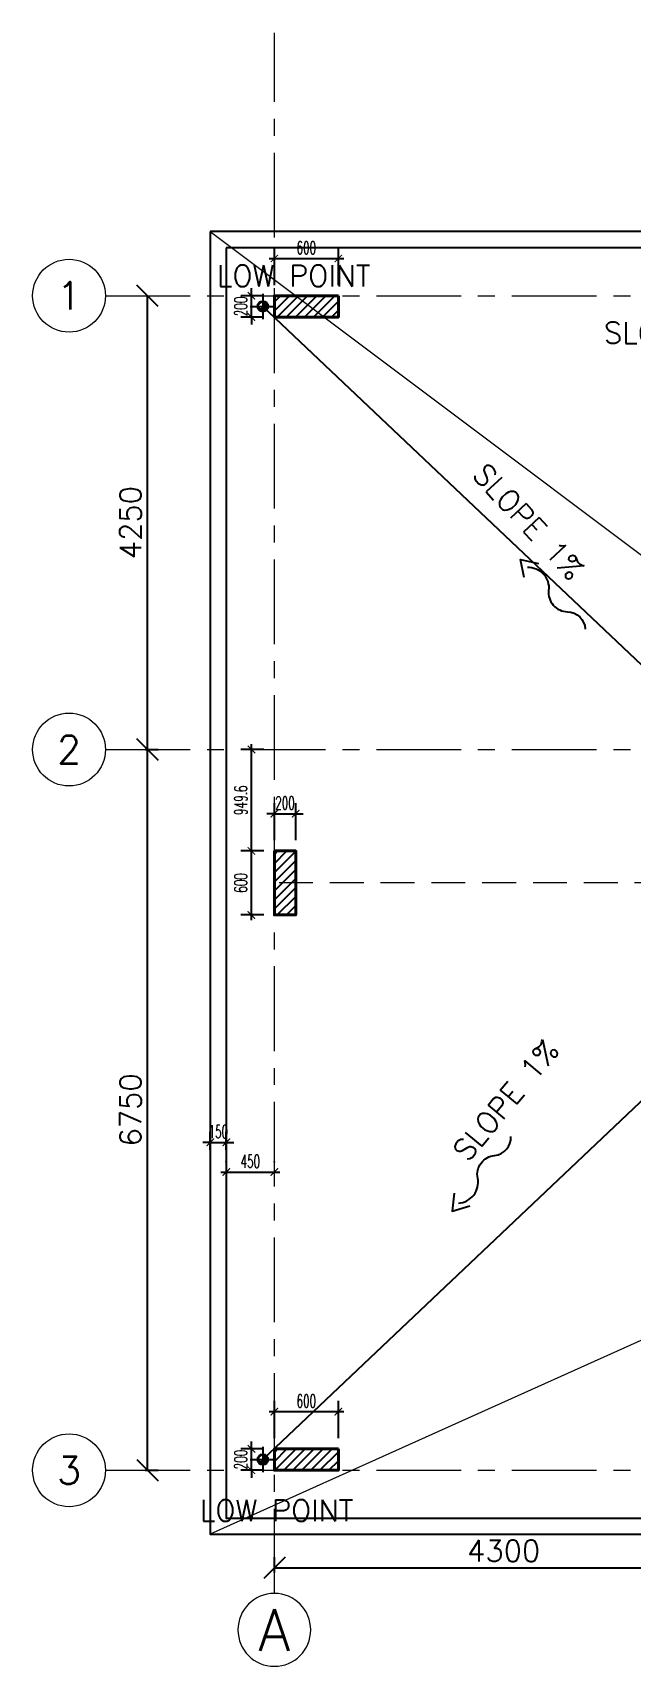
# Model space of a CAD drawing. Extents: x 2556046 to 2673391, y -921360 to -863964.
# Drawn here: x 2586697 to 2592310, y -894428 to -879128 of the extents above; entities that cross this region are included whole.
import ezdxf
from ezdxf.enums import TextEntityAlignment as Align

# ---------------------------------------------------------------- set-up
doc = ezdxf.new("R2010")
doc.units = 0
doc.header["$LTSCALE"] = 500
doc.header["$PDMODE"] = 98
doc.header["$PDSIZE"] = -0.01
for name, pattern in [('CENTER', [50.800000000000004, 31.75, -6.35, 6.35, -6.35]), ('DASHDOT', [1, 0.5, -0.25, 0, -0.25]), ('HIDDEN', [9.524999999999995, 6.349999999999998, -3.174999999999998])]:
    doc.linetypes.add(name, pattern=pattern)
for name, color, linetype in [('08_Testi', 4, 'Continuous'), ('ASSI', 3, 'DASHDOT'), ('DRAINAGE SLOPE', 150, 'Continuous'), ('hatch', 200, 'Continuous'), ('PAV', 3, 'Continuous'), ('PLUVIALE', 1, 'Continuous')]:
    doc.layers.add(name, color=color, linetype=linetype)
for name, color, linetype, lineweight in [('_02', 2, 'Continuous', 20), ('A-GRID', 1, 'CENTER', 9), ('A-GRID-DIMS', 142, 'Continuous', 9), ('A-GRID-IDEN', 10, 'Continuous', 9), ('goe-ba-coupé', 4, 'Continuous', 40), ('goe-cotes', 115, 'Continuous', 13), ('goe-vu', 31, 'Continuous', 25), ('SYMBOLS', 1, 'Continuous', 13)]:
    doc.layers.add(name, color=color, linetype=linetype, lineweight=lineweight)
doc.styles.add('EG_SIMPLEX', font='SIMPLEX.shx')
doc.styles.add('goe-romans', font='ROMANS.shx', dxfattribs={"width": 0.6})
doc.styles.add('ROMANS 100', font='romans.shx')
doc.styles.add('SIMPLEX', font='simplex_.ttf')
doc.dimstyles.new('ARK-MM-0100', dxfattribs={"dimtxt": 200, "dimasz": 200, "dimexe": 100, "dimexo": 100, "dimgap": 60, "dimtad": 1, "dimdec": 1, "dimrnd": 0.1, "dimdsep": 46, "dimtxsty": 'EG_SIMPLEX', "dimblk1": 'OBLIQUE', "dimblk2": 'OBLIQUE', "dimsah": 1, "dimcen": 300, "dimclrd": 256, "dimclre": 256, "dimclrt": 2, "dimadec": 0, "dimazin": 0, "dimtfac": 1, "dimtdec": 1, "dimtix": 1, "dimtmove": 2, "dimatfit": 3, "dimldrblk": 'OBLIQUE', "dimfxl": 1, "dimtolj": 1, "dimtzin": 0, "dimarcsym": 0})
doc.dimstyles.new('goe-50e', dxfattribs={"dimscale": 10, "dimtxt": 12, "dimasz": 7, "dimexe": 10, "dimexo": 10, "dimgap": 4, "dimtad": 1, "dimdec": 1, "dimdsep": 46, "dimtxsty": 'goe-romans', "dimblk": 'ARCHTICK', "dimcen": 4, "dimdle": 5, "dimclrt": 256, "dimazin": 0, "dimtfac": 1, "dimtdec": 1, "dimtix": 1, "dimtmove": 2, "dimatfit": 3, "dimldrblk": 'ARCHTICK', "dimfxl": 5, "dimtfillclr": 256, "dimtolj": 1, "dimarcsym": 0})
pattern_1 = [(45, (30000, 0), (-42.42640687119285, 42.42640687119285), [])]

# ---------------------------------------------------------------- blocks, each defined once
blk = doc.blocks.new('AX-HL')
at = {"color": 1}
blk.add_circle((-0.3500000000000022, -3.6e-15), 0.3500000000000085, dxfattribs=at)
at = {"color": 6, "style": 'SIMPLEX', "width": 0.4303278688524591}
blk.add_attdef('N-F', text='', height=0.4, dxfattribs=at).set_placement((-0.6000000000000001, -0.2), (-0.1, -0.2), align=Align.FIT)
at = {"color": 6, "style": 'SIMPLEX'}
blk.add_attdef('N', text='', height=0.4, dxfattribs=at).set_placement((-0.35, 0), align=Align.MIDDLE)
blk = doc.blocks.new('_Oblique')
at = {"color": 0, "linetype": 'ByBlock', "lineweight": -2}
blk.add_line((-0.5, -0.5), (0.5, 0.5), dxfattribs=at)
blk = doc.blocks.new('*D111')
at = {"layer": 'A-GRID-DIMS', "lineweight": -2, "transparency": 16777216}
for p, q in [((2587753.239708371, -885841.9189221481), (2587875.050839675, -885841.9189221481)), ((2587775.050839675, -892591.9189211187), (2587775.050839675, -885841.9189221481)), ((2587753.239709175, -892591.9189211187), (2587875.050839675, -892591.9189211187))]:
    blk.add_line(p, q, dxfattribs=at)
at = {"layer": 'Defpoints', "color": 0, "transparency": 16777216}
for p in [(2587653.239708371, -885841.9189221481), (2587775.050839675, -885841.9189221481), (2587653.239709175, -892591.9189211187)]:
    blk.add_point(p, dxfattribs=at)
at = {"layer": 'A-GRID-DIMS', "lineweight": -2, "transparency": 16777216, "xscale": 200, "yscale": 200, "zscale": 200}
for p, rotation in [((2587775.050839675, -885841.9189221481), 90), ((2587775.050839675, -892591.9189211187), 270)]:
    blk.add_blockref('_Oblique', p, dxfattribs=dict(at, rotation=rotation))
at = {"layer": 'A-GRID-DIMS', "color": 2, "transparency": 16777216, "insert": (2587615.050839675, -889216.9189216329), "char_height": 200, "attachment_point": 5, "rotation": 90, "style": 'EG_SIMPLEX'}
blk.add_mtext('\\A1;6750', dxfattribs=at)
blk = doc.blocks.new('*D112')
at = {"layer": 'A-GRID-DIMS', "lineweight": -2, "transparency": 16777216}
for p, q in [((2587775.050839677, -885841.9189221485), (2587775.050839677, -881591.5002980283)), ((2587753.239708372, -885841.9189221485), (2587875.050839677, -885841.9189221485))]:
    blk.add_line(p, q, dxfattribs=at)
at = {"layer": 'Defpoints', "color": 0, "transparency": 16777216}
for p in [(2587775.050839671, -881591.5002980283), (2587775.050839677, -881591.5002980283), (2587653.239708372, -885841.9189221485)]:
    blk.add_point(p, dxfattribs=at)
at = {"layer": 'A-GRID-DIMS', "lineweight": -2, "transparency": 16777216, "xscale": 200, "yscale": 200, "zscale": 200}
for p, rotation in [((2587775.050839677, -881591.5002980283), 90), ((2587775.050839677, -885841.9189221485), 270)]:
    blk.add_blockref('_Oblique', p, dxfattribs=dict(at, rotation=rotation))
at = {"layer": 'A-GRID-DIMS', "color": 2, "transparency": 16777216, "insert": (2587615.050839676, -883716.7096100888), "char_height": 200, "attachment_point": 5, "rotation": 90, "style": 'EG_SIMPLEX'}
blk.add_mtext('\\A1;4250', dxfattribs=at)
blk = doc.blocks.new('*D113')
at = {"layer": 'A-GRID-DIMS', "lineweight": -2, "transparency": 16777216}
for p, q in [((2588962.723038996, -893548.9376497553), (2588962.723038996, -893405.7787105843)), ((2588962.723038996, -893505.7787105843), (2593262.723038984, -893505.7787105843)), ((2593262.723038984, -893548.9376497803), (2593262.723038984, -893405.7787105843))]:
    blk.add_line(p, q, dxfattribs=at)
at = {"layer": 'Defpoints', "color": 0, "transparency": 16777216}
for p in [(2593262.723038984, -893505.7787105843), (2588962.723038996, -893648.9376497553), (2593262.723038984, -893648.9376497803)]:
    blk.add_point(p, dxfattribs=at)
at = {"layer": 'A-GRID-DIMS', "lineweight": -2, "transparency": 16777216, "xscale": 200, "yscale": 200, "zscale": 200, "rotation": 180}
blk.add_blockref('_Oblique', (2588962.723038996, -893505.7787105843), dxfattribs=at)
at = {"layer": 'A-GRID-DIMS', "lineweight": -2, "transparency": 16777216, "xscale": 200, "yscale": 200, "zscale": 200}
blk.add_blockref('_Oblique', (2593262.723038984, -893505.7787105843), dxfattribs=at)
at = {"layer": 'A-GRID-DIMS', "color": 2, "transparency": 16777216, "insert": (2591112.72303899, -893345.7787105843), "char_height": 200, "attachment_point": 5, "style": 'EG_SIMPLEX'}
blk.add_mtext('\\A1;4300', dxfattribs=at)
blk = doc.blocks.new('_ArchTick')
at = {"color": 0, "linetype": 'ByBlock', "const_width": 0.15}
blk.add_lwpolyline([(-0.5, -0.5), (0.5, 0.5)], dxfattribs=at)
blk = doc.blocks.new('*D105')
at = {"layer": 'Defpoints', "color": 0, "transparency": 16777216}
for p in [(2589562.72303901, -881242.7245090038), (2588962.72303901, -881591.5002977559), (2589562.72303901, -881591.500298028)]:
    blk.add_point(p, dxfattribs=at)
at = {"layer": 'goe-cotes', "color": 0, "lineweight": -2, "transparency": 16777216}
for p, q in [((2588962.72303901, -881491.5002977559), (2588962.72303901, -881142.7245090038)), ((2589562.72303901, -881491.500298028), (2589562.72303901, -881142.7245090038)), ((2588912.72303901, -881242.7245090038), (2589612.72303901, -881242.7245090038))]:
    blk.add_line(p, q, dxfattribs=at)
at = {"layer": 'goe-cotes', "color": 0, "lineweight": -2, "transparency": 16777216, "xscale": 70, "yscale": 70, "zscale": 70, "rotation": 180}
blk.add_blockref('_ArchTick', (2588962.72303901, -881242.7245090038), dxfattribs=at)
at = {"layer": 'goe-cotes', "color": 0, "lineweight": -2, "transparency": 16777216, "xscale": 70, "yscale": 70, "zscale": 70}
blk.add_blockref('_ArchTick', (2589562.72303901, -881242.7245090038), dxfattribs=at)
at = {"layer": 'goe-cotes', "transparency": 16777216, "insert": (2589262.72303901, -881142.7245090038), "char_height": 120, "attachment_point": 5, "style": 'goe-romans'}
blk.add_mtext('\\A1;600', dxfattribs=at)
blk = doc.blocks.new('*D106')
at = {"layer": 'Defpoints', "color": 0, "transparency": 16777216}
for p in [(2588748.15473703, -881591.5002977559), (2588962.72303901, -881591.5002977559), (2588962.723039068, -881791.5002977994)]:
    blk.add_point(p, dxfattribs=at)
at = {"layer": 'goe-cotes', "color": 0, "lineweight": -2, "transparency": 16777216}
for p, q in [((2588862.72303901, -881591.5002977559), (2588648.15473703, -881591.5002977559)), ((2588748.15473703, -881591.5002977559), (2588748.15473703, -881521.5002977559)), ((2588748.15473703, -881791.5002977994), (2588748.15473703, -881591.5002977559)), ((2588862.723039068, -881791.5002977994), (2588648.15473703, -881791.5002977994)), ((2588748.15473703, -881791.5002977994), (2588748.15473703, -881861.5002977994))]:
    blk.add_line(p, q, dxfattribs=at)
at = {"layer": 'goe-cotes', "color": 0, "lineweight": -2, "transparency": 16777216, "xscale": 70, "yscale": 70, "zscale": 70}
for p, rotation in [((2588748.15473703, -881591.5002977559), 270), ((2588748.15473703, -881791.5002977994), 90)]:
    blk.add_blockref('_ArchTick', p, dxfattribs=dict(at, rotation=rotation))
at = {"layer": 'goe-cotes', "transparency": 16777216, "insert": (2588648.15473703, -881691.5002977772), "char_height": 120, "attachment_point": 5, "rotation": 90, "style": 'goe-romans'}
blk.add_mtext('\\A1;200', dxfattribs=at)
blk = doc.blocks.new('*D128')
at = {"layer": 'Defpoints', "color": 0, "transparency": 16777216}
for p in [(2589562.72303901, -892043.1431322414), (2588962.72303901, -892391.9189209936), (2589562.72303901, -892391.9189212656)]:
    blk.add_point(p, dxfattribs=at)
at = {"layer": 'goe-cotes', "color": 0, "lineweight": -2, "transparency": 16777216}
for p, q in [((2588962.72303901, -892291.9189209936), (2588962.72303901, -891943.1431322414)), ((2589562.72303901, -892291.9189212656), (2589562.72303901, -891943.1431322414)), ((2588912.72303901, -892043.1431322414), (2589612.72303901, -892043.1431322414))]:
    blk.add_line(p, q, dxfattribs=at)
at = {"layer": 'goe-cotes', "color": 0, "lineweight": -2, "transparency": 16777216, "xscale": 70, "yscale": 70, "zscale": 70, "rotation": 180}
blk.add_blockref('_ArchTick', (2588962.72303901, -892043.1431322414), dxfattribs=at)
at = {"layer": 'goe-cotes', "color": 0, "lineweight": -2, "transparency": 16777216, "xscale": 70, "yscale": 70, "zscale": 70}
blk.add_blockref('_ArchTick', (2589562.72303901, -892043.1431322414), dxfattribs=at)
at = {"layer": 'goe-cotes', "transparency": 16777216, "insert": (2589262.72303901, -891943.1431322414), "char_height": 120, "attachment_point": 5, "style": 'goe-romans'}
blk.add_mtext('\\A1;600', dxfattribs=at)
blk = doc.blocks.new('*D129')
at = {"layer": 'Defpoints', "color": 0, "transparency": 16777216}
for p in [(2588748.154737036, -892391.9189209936), (2588962.72303901, -892391.9189209936), (2588962.723039068, -892591.918921037)]:
    blk.add_point(p, dxfattribs=at)
at = {"layer": 'goe-cotes', "color": 0, "lineweight": -2, "transparency": 16777216}
for p, q in [((2588862.72303901, -892391.9189209936), (2588648.154737036, -892391.9189209936)), ((2588748.154737036, -892391.9189209936), (2588748.154737036, -892321.9189209936)), ((2588748.154737036, -892591.918921037), (2588748.154737036, -892391.9189209936)), ((2588862.723039068, -892591.918921037), (2588648.154737036, -892591.918921037)), ((2588748.154737036, -892591.918921037), (2588748.154737036, -892661.918921037))]:
    blk.add_line(p, q, dxfattribs=at)
at = {"layer": 'goe-cotes', "color": 0, "lineweight": -2, "transparency": 16777216, "xscale": 70, "yscale": 70, "zscale": 70}
for p, rotation in [((2588748.154737036, -892391.9189209936), 270), ((2588748.154737036, -892591.918921037), 90)]:
    blk.add_blockref('_ArchTick', p, dxfattribs=dict(at, rotation=rotation))
at = {"layer": 'goe-cotes', "transparency": 16777216, "insert": (2588648.154737036, -892491.9189210149), "char_height": 120, "attachment_point": 5, "rotation": 90, "style": 'goe-romans'}
blk.add_mtext('\\A1;200', dxfattribs=at)
blk = doc.blocks.new('*D130')
at = {"layer": 'Defpoints', "color": 0, "transparency": 16777216}
for p in [(2589162.723039013, -886442.7245090986), (2588962.723039025, -886791.5002978507), (2589162.723039013, -886791.5002981205)]:
    blk.add_point(p, dxfattribs=at)
at = {"layer": 'goe-cotes', "color": 0, "lineweight": -2, "transparency": 16777216}
for p, q in [((2588962.723039025, -886691.5002978507), (2588962.723039025, -886342.7245090986)), ((2589162.723039013, -886691.5002981205), (2589162.723039013, -886342.7245090986)), ((2588962.723039025, -886442.7245090986), (2588892.723039025, -886442.7245090986)), ((2588962.723039025, -886442.7245090986), (2589162.723039013, -886442.7245090986)), ((2589162.723039013, -886442.7245090986), (2589232.723039013, -886442.7245090986))]:
    blk.add_line(p, q, dxfattribs=at)
at = {"layer": 'goe-cotes', "color": 0, "lineweight": -2, "transparency": 16777216, "xscale": 70, "yscale": 70, "zscale": 70}
blk.add_blockref('_ArchTick', (2588962.723039025, -886442.7245090986), dxfattribs=at)
at = {"layer": 'goe-cotes', "color": 0, "lineweight": -2, "transparency": 16777216, "xscale": 70, "yscale": 70, "zscale": 70, "rotation": 180}
blk.add_blockref('_ArchTick', (2589162.723039013, -886442.7245090986), dxfattribs=at)
at = {"layer": 'goe-cotes', "transparency": 16777216, "insert": (2589062.723039019, -886342.7245090986), "char_height": 120, "attachment_point": 5, "style": 'goe-romans'}
blk.add_mtext('\\A1;200', dxfattribs=at)
blk = doc.blocks.new('*D131')
at = {"layer": 'Defpoints', "color": 0, "transparency": 16777216}
for p in [(2588748.154737054, -886791.5002978507), (2588962.723039025, -886791.5002978507), (2588962.723039083, -887391.5002977994)]:
    blk.add_point(p, dxfattribs=at)
at = {"layer": 'goe-cotes', "color": 0, "lineweight": -2, "transparency": 16777216}
for p, q in [((2588862.723039025, -886791.5002978507), (2588648.154737054, -886791.5002978507)), ((2588748.154737054, -887441.5002977994), (2588748.154737054, -886741.5002978507)), ((2588862.723039083, -887391.5002977994), (2588648.154737054, -887391.5002977994))]:
    blk.add_line(p, q, dxfattribs=at)
at = {"layer": 'goe-cotes', "color": 0, "lineweight": -2, "transparency": 16777216, "xscale": 70, "yscale": 70, "zscale": 70}
for p, rotation in [((2588748.154737054, -886791.5002978507), 90), ((2588748.154737054, -887391.5002977994), 270)]:
    blk.add_blockref('_ArchTick', p, dxfattribs=dict(at, rotation=rotation))
at = {"layer": 'goe-cotes', "transparency": 16777216, "insert": (2588648.154737054, -887091.5002978245), "char_height": 120, "attachment_point": 5, "rotation": 90, "style": 'goe-romans'}
blk.add_mtext('\\A1;600', dxfattribs=at)
blk = doc.blocks.new('*D120')
at = {"layer": 'Defpoints', "color": 0, "transparency": 16777216}
for p in [(2588748.154737055, -885841.9189220697), (2588962.723038912, -885841.9189220697), (2588962.723039025, -886791.5002978507)]:
    blk.add_point(p, dxfattribs=at)
at = {"layer": 'goe-cotes', "color": 0, "lineweight": -2, "transparency": 16777216}
for p, q in [((2588862.723038912, -885841.9189220697), (2588648.154737055, -885841.9189220697)), ((2588748.154737055, -886841.5002978507), (2588748.154737055, -885791.9189220697)), ((2588862.723039025, -886791.5002978507), (2588648.154737055, -886791.5002978507))]:
    blk.add_line(p, q, dxfattribs=at)
at = {"layer": 'goe-cotes', "color": 0, "lineweight": -2, "transparency": 16777216, "xscale": 70, "yscale": 70, "zscale": 70}
for p, rotation in [((2588748.154737055, -885841.9189220697), 90), ((2588748.154737055, -886791.5002978507), 270)]:
    blk.add_blockref('_ArchTick', p, dxfattribs=dict(at, rotation=rotation))
at = {"layer": 'goe-cotes', "transparency": 16777216, "insert": (2588648.154737055, -886316.7096099597), "char_height": 120, "attachment_point": 5, "rotation": 90, "style": 'goe-romans'}
blk.add_mtext('\\A1;949.6', dxfattribs=at)
blk = doc.blocks.new('*D266')
at = {"layer": 'Defpoints', "color": 0, "transparency": 16777216}
for p in [(2588512.72303901, -889521.3931505391), (2588362.72303901, -889691.2106702394), (2588512.72303901, -889691.2106702394)]:
    blk.add_point(p, dxfattribs=at)
at = {"layer": 'goe-cotes', "color": 0, "lineweight": -2, "transparency": 16777216}
for p, q in [((2588362.72303901, -889521.3931505391), (2588292.72303901, -889521.3931505391)), ((2588362.72303901, -889591.2106702394), (2588362.72303901, -889421.3931505391)), ((2588362.72303901, -889521.3931505391), (2588512.72303901, -889521.3931505391)), ((2588512.72303901, -889591.2106702394), (2588512.72303901, -889421.3931505391)), ((2588512.72303901, -889521.3931505391), (2588582.72303901, -889521.3931505391))]:
    blk.add_line(p, q, dxfattribs=at)
at = {"layer": 'goe-cotes', "color": 0, "lineweight": -2, "transparency": 16777216, "xscale": 70, "yscale": 70, "zscale": 70}
blk.add_blockref('_ArchTick', (2588362.72303901, -889521.3931505391), dxfattribs=at)
at = {"layer": 'goe-cotes', "color": 0, "lineweight": -2, "transparency": 16777216, "xscale": 70, "yscale": 70, "zscale": 70, "rotation": 180}
blk.add_blockref('_ArchTick', (2588512.72303901, -889521.3931505391), dxfattribs=at)
at = {"layer": 'goe-cotes', "transparency": 16777216, "insert": (2588437.72303901, -889421.3931505391), "char_height": 120, "attachment_point": 5, "style": 'goe-romans'}
blk.add_mtext('\\A1;150', dxfattribs=at)
blk = doc.blocks.new('*D267')
at = {"layer": 'Defpoints', "color": 0, "transparency": 16777216}
for p in [(2588512.72303901, -889806.9952574994), (2588962.723039021, -889799.2762671508), (2588962.723039021, -889806.9952575021)]:
    blk.add_point(p, dxfattribs=at)
at = {"layer": 'goe-cotes', "color": 0, "lineweight": -2, "transparency": 16777216}
for p, q in [((2588512.72303901, -889706.9952574994), (2588512.72303901, -889699.2762671508)), ((2588962.723039021, -889706.9952575021), (2588962.723039021, -889699.2762671508)), ((2588462.72303901, -889799.2762671508), (2589012.723039021, -889799.2762671508))]:
    blk.add_line(p, q, dxfattribs=at)
at = {"layer": 'goe-cotes', "color": 0, "lineweight": -2, "transparency": 16777216, "xscale": 70, "yscale": 70, "zscale": 70, "rotation": 180}
blk.add_blockref('_ArchTick', (2588512.72303901, -889799.2762671508), dxfattribs=at)
at = {"layer": 'goe-cotes', "color": 0, "lineweight": -2, "transparency": 16777216, "xscale": 70, "yscale": 70, "zscale": 70}
blk.add_blockref('_ArchTick', (2588962.723039021, -889799.2762671508), dxfattribs=at)
at = {"layer": 'goe-cotes', "transparency": 16777216, "insert": (2588737.723039015, -889699.2762671508), "char_height": 120, "attachment_point": 5, "style": 'goe-romans'}
blk.add_mtext('\\A1;450', dxfattribs=at)
blk = doc.blocks.new('PLUVIALE')
at = {"layer": 'PLUVIALE', "ltscale": 0.03}
h = blk.add_hatch(color=7, dxfattribs=at)
edge = h.paths.add_edge_path()
edge.add_ellipse((0, -21.66666666665697), major_axis=(15.32064692571702, 15.32064692571703), ratio=0.9999999999988901, start_angle=225.0000000000319, end_angle=405.0000000000318, ccw=False)
edge.add_ellipse((0, 0), major_axis=(-30.64129385142239, 30.64129385142239), ratio=0.9999999999996518, start_angle=134.9999999999899, end_angle=314.9999999999899)
edge.add_ellipse((0, 21.66666666665697), major_axis=(-15.32064692571702, 15.32064692571703), ratio=0.9999999999988901, start_angle=-45.0000000000318, end_angle=134.9999999999681)
at = {"layer": 'PLUVIALE', "color": 3, "linetype": 'DASHDOT'}
for p, q in [((-119.0348116391105, 0), (119.0348116391105, 0)), ((0, -119.0348116391396), (0, 119.0348116391396))]:
    blk.add_line(p, q, dxfattribs=at)
at = {"layer": 'PLUVIALE', "ltscale": 0.03}
for radius in [50, 43.33333333333333]:
    blk.add_circle((0, 0), radius, dxfattribs=at)
for centre, start, end in [((0, 21.66666666665697), 90, 270), ((0, -21.66666666665697), 270, 90)]:
    blk.add_arc(centre, 21.66666666666666, start, end, dxfattribs=at)
blk = doc.blocks.new('PEN')
at = {"layer": 'PAV'}
blk.add_lwpolyline([(-95.04519186508516, -4.748101341636357, 0.4572516908679935), (-389.6851149177401, -14.24381290974816, -0.4444652169843883), (-655.8119955981907, -28.48713470433904, 0.4009360208519387), (-888.6723722094339, -23.73903336270268)], format="xyb", dxfattribs=at)
blk.add_lwpolyline([(-142.5677877976268, -94.95613345081073), (0, 0), (-142.5677877976268, 94.95613345081073)], dxfattribs=at)

msp = doc.modelspace()

# ---------------------------------------------------------------- hatches: boundary and pattern name
at = {"layer": 'hatch'}
h = msp.add_hatch(dxfattribs=at)
h.set_pattern_fill('_USER', color=256, scale=60, angle=45, pattern_type=0)
h.set_pattern_definition(pattern_1)
h.paths.add_polyline_path([(2589562.723039129, -881791.5004937913), (2589562.723039129, -881591.5004937913), (2588962.72303901, -881591.5002977994), (2588962.72303901, -881791.5002977994)])
h = msp.add_hatch(dxfattribs=at)
h.set_pattern_fill('_USER', color=256, scale=60, angle=45, pattern_type=0)
h.set_pattern_definition(pattern_1)
h.paths.add_polyline_path([(2589162.723235002, -886791.5002976808), (2588962.723235002, -886791.5002976808), (2588962.72303901, -887391.5002977994), (2589162.72303901, -887391.5002977994)])
h = msp.add_hatch(dxfattribs=at)
h.set_pattern_fill('_USER', color=256, scale=60, angle=45, pattern_type=0)
h.set_pattern_definition(pattern_1)
h.paths.add_polyline_path([(2589562.723039129, -892591.9191170289), (2589562.723039129, -892391.9191170289), (2588962.72303901, -892391.918921037), (2588962.72303901, -892591.918921037)])

# ---------------------------------------------------------------- linework, layer by layer
at = {"layer": 'A-GRID', "ltscale": 0.05}
for p, q in [((2588962.723038994, -893745.7917258077), (2588962.723039083, -879127.9189207872)), ((2587379.453881285, -881591.500298028), (2613612.723039315, -881591.5002980281)), ((2587379.453881253, -885841.9189221807), (2613612.723039315, -885841.9189191334)), ((2587379.453881229, -892591.9189211513), (2613612.723039298, -892591.918918104))]:
    msp.add_line(p, q, dxfattribs=at)
at = {"layer": 'A-GRID-DIMS', "color": 8, "linetype": 'HIDDEN', "ltscale": 0.1}
msp.add_lwpolyline([(2594562.723035118, -887091.7096385489), (2588955.009214221, -887091.7096094181)], dxfattribs=at)
at = {"layer": 'DRAINAGE SLOPE'}
for points in [[(2594562.723035118, -887091.7096385489), (2588855.009214252, -881691.5002978701)], [(2594562.723035118, -887091.7096385489), (2588855.009214189, -892491.9189210391)]]:
    msp.add_lwpolyline(points, dxfattribs=at)
at = {"layer": 'goe-ba-coupé', "ltscale": 1000}
for points in [[(2589562.72303901, -881591.5002977994), (2589562.72303901, -881791.5002977994), (2588962.72303901, -881791.5002977994), (2588962.72303901, -881591.5002977994)], [(2588962.72303901, -886791.5002977994), (2589162.72303901, -886791.5002977994), (2589162.72303901, -887391.5002977994), (2588962.72303901, -887391.5002977994)], [(2589562.72303901, -892391.918921037), (2589562.72303901, -892591.918921037), (2588962.72303901, -892591.918921037), (2588962.72303901, -892391.918921037)]]:
    msp.add_lwpolyline(points, close=True, dxfattribs=at)
at = {"layer": 'goe-vu', "ltscale": 1000}
for points in [[(2588362.72303901, -880991.5002977845), (2588362.72303901, -893191.9189210337), (2612712.056372715, -893191.9189211659), (2612712.056372758, -885241.9189192989), (2598762.723039051, -885241.91891944), (2598762.723039051, -880991.5002980429)], [(2588512.72303901, -881141.5002977882), (2588512.72303901, -893041.9189210346), (2612562.056372716, -893041.918921165), (2612562.056372758, -885391.9189193004), (2598612.723039051, -885391.9189194415), (2598612.723039051, -881141.5002980392)]]:
    msp.add_lwpolyline(points, close=True, dxfattribs=at)
at = {"layer": 'SYMBOLS'}
for p, q in [((2588362.72303901, -880991.5002977845), (2598532.568433497, -888617.0915348761)), ((2598532.568433497, -888617.0915348761), (2588362.72303901, -893191.9189210337))]:
    msp.add_line(p, q, dxfattribs=at)

# ---------------------------------------------------------------- block references
at = {"layer": '_02', "xscale": -1, "rotation": 314.4635772630517}
msp.add_blockref('PEN', (2591271.433304521, -884063.1275661049), dxfattribs=at)
at = {"layer": '_02', "rotation": 230.2994000826277}
msp.add_blockref('PEN', (2590631.180309953, -890165.9036359492), dxfattribs=at)
at = {"layer": 'A-GRID-IDEN'}
ref = msp.add_blockref('AX-HL', (2587379.453881285, -881591.500298028), dxfattribs=dict(at, xscale=975, yscale=975, zscale=975))
ref.add_attrib('N', '1', dxfattribs={"layer": '0', "color": 6, "height": 259.9999999999998, "style": 'EG_SIMPLEX'}).set_placement((2587038.203881362, -881591.5002980336), align=Align.MIDDLE_CENTER)
ref = msp.add_blockref('AX-HL', (2587379.453881253, -885841.9189221807), dxfattribs=dict(at, xscale=975, yscale=975, zscale=975))
ref.add_attrib('N', '2', dxfattribs={"layer": '0', "color": 6, "height": 259.9999999999998, "style": 'EG_SIMPLEX'}).set_placement((2587038.20388133, -885841.9189221862), align=Align.MIDDLE_CENTER)
ref = msp.add_blockref('AX-HL', (2587379.453881229, -892591.9189211513), dxfattribs=dict(at, xscale=975, yscale=975, zscale=975))
ref.add_attrib('N', '3', dxfattribs={"layer": '0', "color": 6, "height": 259.9999999999998, "style": 'EG_SIMPLEX'}).set_placement((2587038.203881306, -892591.9189211569), align=Align.MIDDLE_CENTER)
ref = msp.add_blockref('AX-HL', (2589303.973038994, -894087.0417258077), dxfattribs=dict(at, xscale=-975, yscale=974.9999999999997, zscale=975, rotation=180))
ref.add_attrib('N', 'A', dxfattribs={"layer": '0', "color": 6, "height": 389.9999999999991, "style": 'SIMPLEX'}).set_placement((2588962.723039063, -894087.041725797), align=Align.MIDDLE_CENTER)
at = {"layer": 'ASSI', "rotation": 270}
for p in [(2588855.009214252, -881691.5002978701), (2588855.009214189, -892491.9189210391)]:
    msp.add_blockref('PLUVIALE', p, dxfattribs=at)

# ---------------------------------------------------------------- texts
at = {"layer": '08_Testi', "color": 1, "style": 'ROMANS 100'}
for insert, char_height, attachment_point, rotation in [((2593414.61823141, -881944.9184593894), 200, 6, 359.69048021348897), ((2591810.873789588, -884207.4681669328), 200, 6, 313.03039457724947), ((2590698.390182759, -889651.0553459044), 199.9999999999999, 4, 50.299400082627834)]:
    msp.add_mtext('\\pxqc;SLOPE 1%', dxfattribs=dict(at, insert=insert, char_height=char_height, attachment_point=attachment_point, rotation=rotation))
at = {"layer": 'A-GRID-DIMS', "color": 7, "style": 'ROMANS 100'}
for p in [(2588423.357157129, -881504.9971206974), (2588263.698285928, -893067.671448526)]:
    msp.add_text('LOW POINT', height=200, dxfattribs=at).set_placement(p)

# ---------------------------------------------------------------- dimensions: what is measured, and where the dimension line sits
at = {"layer": 'A-GRID-DIMS'}
dim = msp.add_linear_dim(base=(2587775.050839677, -881591.5002980283), p1=(2587653.239708371, -885841.9189221481), p2=(2587775.05083967, -881591.5002980279), angle=90, dimstyle='ARK-MM-0100', override={"dimrnd": 1}, dxfattribs=at)
dim.commit()
dim.dimension.update_dxf_attribs({"geometry": '*D112', "text_midpoint": (2587615.050839676, -883716.7096100888)})
dim = msp.add_linear_dim(base=(2587775.050839675, -885841.9189221481), p1=(2587653.239709175, -892591.9189211187), p2=(2587653.239708371, -885841.9189221481), angle=90, dimstyle='ARK-MM-0100', dxfattribs=at)
dim.commit()
dim.dimension.update_dxf_attribs({"geometry": '*D111', "text_midpoint": (2587615.050839675, -889216.9189216329)})
dim = msp.add_linear_dim(base=(2593262.723038984, -893505.7787105843), p1=(2588962.723038996, -893648.9376497553), p2=(2593262.723038984, -893648.9376497803), dimstyle='ARK-MM-0100', dxfattribs=at)
dim.commit()
dim.dimension.update_dxf_attribs({"geometry": '*D113', "text_midpoint": (2591112.72303899, -893345.7787105843)})
at = {"layer": 'goe-cotes'}
for base, p1, p2, picture, middle in [((2589562.72303901, -881242.7245090038), (2588962.72303901, -881591.5002977559), (2589562.72303901, -881591.500298028), '*D105', (2589262.72303901, -881142.7245090038)), ((2589162.723039013, -886442.7245090986), (2588962.723039025, -886791.5002978507), (2589162.723039013, -886791.5002981205), '*D130', (2589062.723039019, -886342.7245090986)), ((2588512.72303901, -889521.3931505391), (2588362.72303901, -889691.2106702394), (2588512.72303901, -889691.2106702394), '*D266', (2588437.72303901, -889421.3931505391)), ((2588962.723039021, -889799.2762671508), (2588512.72303901, -889806.9952574994), (2588962.723039021, -889806.9952575021), '*D267', (2588737.723039015, -889699.2762671508)), ((2589562.72303901, -892043.1431322414), (2588962.72303901, -892391.9189209936), (2589562.72303901, -892391.9189212656), '*D128', (2589262.72303901, -891943.1431322414))]:
    dim = msp.add_linear_dim(base=base, p1=p1, p2=p2, dimstyle='goe-50e', dxfattribs=at)
    dim.commit()
    dim.dimension.update_dxf_attribs({"geometry": picture, "text_midpoint": middle})
for base, p1, p2, picture, middle in [((2588748.15473703, -881591.5002977559), (2588962.723039068, -881791.5002977994), (2588962.72303901, -881591.5002977559), '*D106', (2588648.15473703, -881691.5002977772)), ((2588748.154737055, -885841.9189220697), (2588962.723039025, -886791.5002978507), (2588962.723038912, -885841.9189220697), '*D120', (2588648.154737055, -886316.7096099597)), ((2588748.154737054, -886791.5002978507), (2588962.723039083, -887391.5002977994), (2588962.723039025, -886791.5002978507), '*D131', (2588648.154737054, -887091.5002978245)), ((2588748.154737036, -892391.9189209936), (2588962.723039068, -892591.918921037), (2588962.72303901, -892391.9189209936), '*D129', (2588648.154737036, -892491.9189210149))]:
    dim = msp.add_linear_dim(base=base, p1=p1, p2=p2, angle=90, dimstyle='goe-50e', dxfattribs=at)
    dim.commit()
    dim.dimension.update_dxf_attribs({"geometry": picture, "text_midpoint": middle})

doc.saveas('drawing.dxf')
